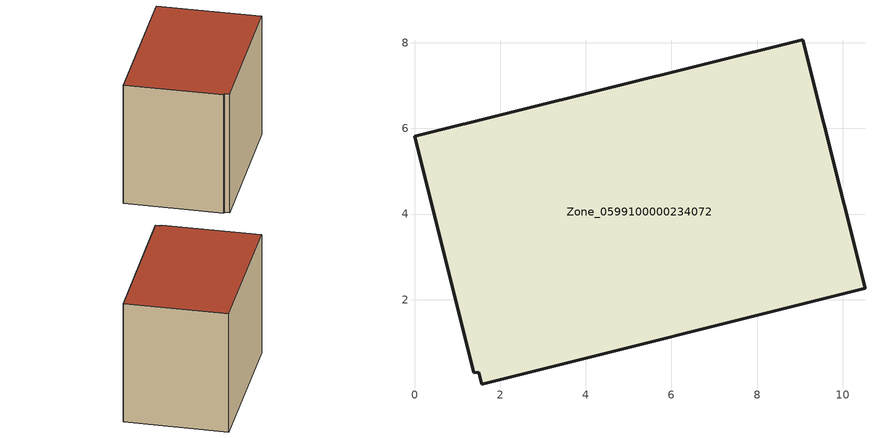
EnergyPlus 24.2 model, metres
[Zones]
Zone_0599100000234072
 floor ground (C_G): 1.5,0.31 1.39,0.29 0,5.82 9.06,8.07 10.52,2.27 1.56,0.03 z0
 wall outside (C_F): 10.52,2.27 9.06,8.07 0,5.82 1.39,0.29 1.5,0.31 1.56,0.03 10.52,2.27 z0:7.48
 roof outside (C_R): 1.56,0.03 10.52,2.27 9.06,8.07 0,5.82 1.39,0.29 1.5,0.31 z7.48
[BUILDING]
Pand.0599100000234072: North Axis=0; Terrain=City; Loads Convergence Tolerance Value=0.04; Temperature Convergence Tolerance Value=0.4; Solar Distribution=FullExterior; Maximum Number of Warmup Days=25; Minimum Number of Warmup Days=1
[Site:Location]
Rotterdam.The.Hague.AP_ZH_NLD Design_Conditions: Latitude=51.96; Longitude=4.45; Time Zone=1; Elevation=-4.5
[SITE:GROUNDTEMPERATURE:BUILDINGSURFACE]
18, 18, 18, 18, 18, 18, 18, 18, 18, 18, 18, 18
[MATERIAL] Thermal Absorptance=0.9; Solar Absorptance=0.7; Visible Absorptance=0.7
Name | Roughness | Thickness | Conductivity | Density | Specific Heat
G.TI.1965-1974 | MediumSmooth | 0.15 | 0.882353 | 540 | 1210
F.TI.1965-1974 | Rough | 0.3 | 0.697674 | 1920 | 840
R.TI.1965-1974 | MediumRough | 0.2 | 0.232558 | 1500 | 1000
[CONSTRUCTION]
C_G: G.TI.1965-1974
C_F: F.TI.1965-1974
C_R: R.TI.1965-1974
[ZONE]
Zone_0599100000234072: Type=1; Multiplier=1; Ceiling Height=Autocalculate; Volume=Autocalculate; Floor Area=autocalculate; Part of Total Floor Area=Yes
[ZONEINFILTRATION:DESIGNFLOWRATE]
Infil_Zone_0599100000234072: Zone or ZoneList or Space or SpaceList=Zone_0599100000234072; Schedule=AlwaysOn; Design Flow Rate Calculation Method=Flow/Area; Flow Rate per Floor Area=0.003; Constant Term Coefficient=1; Temperature Term Coefficient=0; Velocity Term Coefficient=0; Velocity Squared Term Coefficient=0
[HVACTEMPLATE:ZONE:IDEALLOADSAIRSYSTEM]
Zone_0599100000234072: Maximum Heating Supply Air Temperature=50; Minimum Cooling Supply Air Temperature=13; Maximum Heating Supply Air Humidity Ratio=0.0156; Minimum Cooling Supply Air Humidity Ratio=0.0077; Heating Limit=NoLimit; Cooling Limit=NoLimit; Dehumidification Control Type=ConstantSensibleHeatRatio; Cooling Sensible Heat Ratio=0.7; Dehumidification Setpoint=60; Humidification Control Type=None; Humidification Setpoint=30; Outdoor Air Method=None; Outdoor Air Flow Rate per Person=0.00944; Outdoor Air Flow Rate per Zone Floor Area=0; Outdoor Air Flow Rate per Zone=0; Demand Controlled Ventilation Type=None; Outdoor Air Economizer Type=NoEconomizer; Heat Recovery Type=None; Sensible Heat Recovery Effectiveness=0.7; Latent Heat Recovery Effectiveness=0.65
[ZONECONTROL:THERMOSTAT]
ThermostatControl_Zone_0599100000234072: Zone or ZoneList=Zone_0599100000234072; Control Type Schedule=DualSetpointControlType; Control 1=Thermostat_Zone_0599100000234072; Temperature Difference Between Cutout And Setpoint=0
[THERMOSTATSETPOINT:DUALSETPOINT]
Thermostat_Zone_0599100000234072: Heating Setpoint Temperature Schedule=HeatingSetpoint_Zone_0599100000234072; Cooling Setpoint Temperature Schedule=CoolingSetpoint_Zone_0599100000234072
[SCHEDULE:COMPACT]
HeatingSetpoint_Zone_0599100000234072: Through: 12/31, For: AllDays, Until: 24:00, 21
CoolingSetpoint_Zone_0599100000234072: Through: 12/31, For: AllDays, Until: 24:00, 24
DualSetpointControlType: Through: 12/31, For: AllDays, Until: 24:00, 4
AlwaysOn: Through: 12/31, For: AllDays, Until: 24:00, 1
